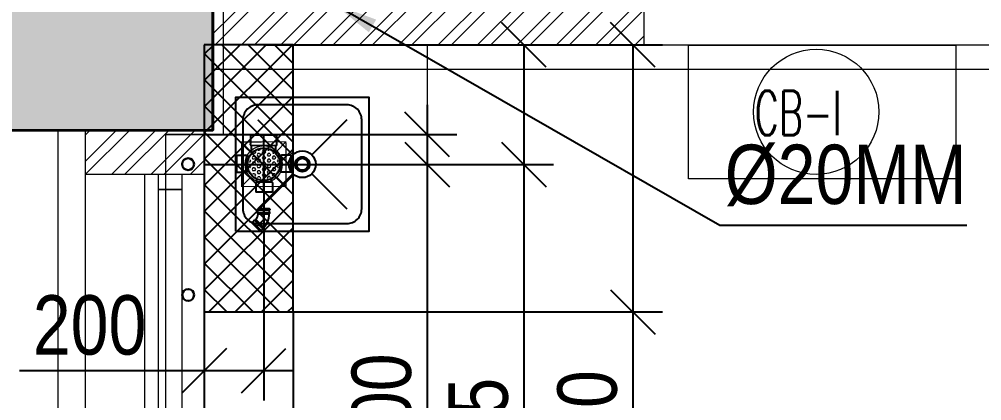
# Model space of a CAD drawing. Header units: inches. Extents: x 5899882 to 5988838, y -468923 to -96891.
# Drawn here: x 5958180 to 5961421, y -301732 to -300447 of the extents above; entities that cross this region are included whole.
import ezdxf

# ---------------------------------------------------------------- set-up
doc = ezdxf.new("R2010")
doc.units = ezdxf.units.IN
doc.header["$MEASUREMENT"] = 0
doc.linetypes.add('1', pattern=[0])
doc.layers.get('Defpoints').update_dxf_attribs({"color": 8})
for name, color, linetype in [('0- SLC ARCH LAYOUT', 7, 'Continuous'), ('0- SLC DIMENSION', 7, 'Continuous'), ('0-SLC RCC 2ND. FLOOR', 7, 'Continuous'), ('0-SLC-40 MM Waste water pipe', 3, 'Continuous'), ('0-SLC-DOMESTIC LINE', 5, 'DOMESTIC_LINE'), ('0-SLC-Multi nahani trap', 6, 'Continuous'), ('0-SLC-Raised portion', 1, 'Continuous'), ('0-SLC-Toilet fixture', 5, 'Continuous')]:
    doc.layers.add(name, color=color, linetype=linetype)
for name, color, linetype, lineweight in [('0-SLC-100 mm Multi nahani trap jali', 253, 'Continuous', 13), ('ARCL-HATCH-B', 8, 'Continuous', 5), ('ARLC-COL', 8, 'Continuous', 30), ('ARLC-DOOR-W', 8, 'Continuous', 5), ('ARLC-ELE0', 8, 'Continuous', 9), ('ARLC-FUR (NOMN)', 8, 'Continuous', 9), ('ARLC-FURN', 8, 'Continuous', 9), ('ARLC-HATCH-C', 8, 'Continuous', 5), ('ARLC-SINK', 8, 'Continuous', 9), ('ARLC-WALL', 8, 'Continuous', 15)]:
    doc.layers.add(name, color=color, linetype=linetype, lineweight=lineweight)
doc.styles.add('ARIAL', font='tahoma.ttf')
doc.styles.add('RS', font='simplex8.shx', dxfattribs={"width": 0.6, "height": 150})
doc.styles.get("Standard").update_dxf_attribs({"font": 'arial.ttf'})
doc.styles.add('swis cn bt', font='swissc.ttf')
doc.linetypes.add('DOMESTIC_LINE', pattern='A,0.5,-0.2,["DWS",ARIAL,S=0.1,R=0,X=-0.1,Y=-0.05],-0.25', length=0.95)
doc.dimstyles.new('SLC', dxfattribs={"dimtxt": 200, "dimasz": 150, "dimexe": 100, "dimexo": 0, "dimgap": 50, "dimtad": 1, "dimdec": 0, "dimrnd": 5, "dimzin": 1, "dimdsep": 46, "dimtxsty": 'swis cn bt', "dimblk": 'OBLIQUE', "dimcen": 60, "dimdle": 100, "dimclrd": 256, "dimclre": 256, "dimclrt": 256, "dimazin": 0, "dimtfac": 1, "dimtdec": 0, "dimtofl": 0, "dimtmove": 0, "dimatfit": 3, "dimfxl": 0.18, "dimtolj": 1, "dimtzin": 0, "dimarcsym": 0})
pattern_1 = [(45, (-5806111.699348602, 109613.299867685), (-66.29126073623883, 66.29126073623884), []), (45, (-5806067.505174852, 109613.299867685), (-66.29126073623883, 66.29126073623884), [])]

# ---------------------------------------------------------------- blocks, each defined once
blk = doc.blocks.new('SINK1')
at = {"color": 0}
for p, q in [((5972703.299730833, -133859.151868508), (5972821.479925681, -133977.3320633546)), ((5972885.119535987, -133977.3320633546), (5973003.299730835, -133859.151868508)), ((5972703.299730833, -134159.1518685084), (5972821.479925681, -134040.9716736618)), ((5972885.119535987, -134040.9716736618), (5973003.299730835, -134159.1518685084))]:
    blk.add_line(p, q, dxfattribs=at)
blk.add_lwpolyline([(5973078.299730834, -134234.1518685082), (5973078.299730834, -133784.1518685082), (5972628.299730835, -133784.1518685082), (5972628.299730835, -134234.1518685082)], close=True, dxfattribs=at)
blk.add_lwpolyline([(5973053.299730834, -134159.1518685082), (5973053.299730834, -133859.1518685082, 0.4142135623758229), (5973003.299730835, -133809.1518685082), (5972703.299730833, -133809.1518685082, 0.4142135623758229), (5972653.299730835, -133859.1518685082), (5972653.299730835, -134159.1518685082, 0.4142135623758227), (5972703.299730833, -134209.1518685082), (5973003.299730835, -134209.1518685082, 0.4142135623758229)], format="xyb", close=True, dxfattribs=at)
for radius in [45, 25]:
    blk.add_circle((5972853.299730834, -134009.1518685081), radius, dxfattribs=at)
blk = doc.blocks.new('A$C3DAD2E9A')
at = {"layer": 'ARCL-HATCH-B'}
h = blk.add_hatch(dxfattribs=at)
h.set_pattern_fill('ANSI32', color=256, scale=250)
h.set_pattern_definition(pattern_1)
h.paths.add_polyline_path([(15097.21052536089, -26286.0000000018), (13647.21052536089, -26286.0000000018), (13647.21052536089, -26486.0000000037), (15097.21052536089, -26486.0000000037)])
h = blk.add_hatch(dxfattribs=at)
h.set_pattern_fill('ANSI32', color=256, scale=250)
h.set_pattern_definition(pattern_1)
h.paths.add_polyline_path([(13617.21052536089, -26773.50000000183), (13217.21052536089, -26773.50000000183), (13217.21052536089, -26923.50000000183), (13617.21052536089, -26923.50000000183)])
at = {"layer": 'ARLC-HATCH-C', "ltscale": 0.1}
blk.add_hatch(color=256, dxfattribs=at).paths.add_polyline_path([(12897.21052536089, -26023.50000000183), (12897.21052536089, -26773.50000000183), (13647.21052536089, -26773.50000000183), (13647.21052536089, -26023.50000000183)])
at = {"layer": 'ARLC-COL'}
blk.add_lwpolyline([(13647.21052536089, -26023.50000000183), (12897.21052536089, -26023.50000000183), (12897.21052536089, -26773.50000000183), (13647.21052536089, -26773.50000000183)], close=True, dxfattribs=at)
at = {"layer": 'ARLC-DOOR-W'}
blk.add_line((15097.21052536089, -26486.00000000183), (17497.21052536089, -26486.00000000183), dxfattribs=at)
for points in [[(13462.21052536089, -26923.49999999997), (13462.21052536089, -26973.49999999997), (13542.21052536089, -26973.49999999997), (13542.21052536089, -26923.49999999997)], [(13542.21052536089, -26973.49999999997), (13462.21052536089, -26973.49999999997), (13462.21052536089, -27993.49999999997), (13542.21052536089, -27993.49999999997)]]:
    blk.add_lwpolyline(points, close=True, dxfattribs=at)
at = {"layer": 'ARLC-ELE0', "ltscale": 0.006}
for p, q in [((13217.21052536089, -28043.50000000183), (13217.21052536089, -26923.50000000183)), ((13617.21052536089, -26923.50000000183), (13617.21052536089, -28043.50000000556))]:
    blk.add_line(p, q, dxfattribs=at)
at = {"layer": 'ARLC-FUR (NOMN)'}
blk.add_circle((15677.40774200205, -26712.19856395182), 210.7700727161719, dxfattribs=at)
at = {"layer": 'ARLC-FURN'}
blk.add_line((14367.21052536182, -26486.00000000373), (14367.21052536182, -33198.0000000037), dxfattribs=at)
blk.add_lwpolyline([(15247.21052536089, -26487.88311688454), (16147.21052535996, -26487.88311688454), (16147.21052535996, -26937.88311688454), (15247.21052536089, -26937.88311688454)], close=True, dxfattribs=at)
at = {"layer": 'ARLC-WALL', "ltscale": 0.1}
for p, q in [((15097.21052536089, -26286.0000000018), (15097.21052536089, -26486.0000000037)), ((15097.21052536089, -26486.0000000037), (13647.21052536089, -26486.0000000037))]:
    blk.add_line(p, q, dxfattribs=at)
at = {"layer": 'ARLC-WALL', "ltscale": 0.005}
blk.add_line((13417.21052536089, -28043.50000000183), (13417.21052536089, -26923.50000000183), dxfattribs=at)
at = {"layer": 'ARLC-WALL'}
blk.add_lwpolyline([(13217.21052536089, -26773.50000000183), (13617.21052536089, -26773.50000000183), (13617.21052536089, -26923.50000000183), (13217.21052536089, -26923.50000000183)], close=True, dxfattribs=at)
at = {"layer": 'ARLC-SINK', "rotation": 270}
blk.add_blockref('SINK1', (147956.36239387, 5945964.532316731), dxfattribs=at)
at = {"layer": 'ARLC-FUR (NOMN)', "style": 'RS', "width": 0.6}
blk.add_text('CB-I', height=150, dxfattribs=at).set_placement((15470.22354991268, -26791.02735672053))
blk = doc.blocks.new('1248')
at = {"color": 0}
for p, q in [((-21.3961457957048, 74.33709508599712), (-74.33522079500837, 21.40265661221929)), ((-15.58175697969273, 68.61844848259352), (-68.61708484450355, 15.58776557364035)), ((-21.3961457957048, 74.33709508599712), (-19.46349067252595, 74.95116761303505)), ((-19.46349067252595, 74.95116761303505), (-14.99072858493309, 70.47801269276533)), ((-15.58175697969273, 68.61844848259352), (-14.99072858493309, 70.47801269276533)), ((-4.898458089097402, 57.9342113021994), (-15.58175697969273, 68.61844848259352)), ((-74.33522079500837, 21.40265661221929), (-75.04170177713968, 19.46141865232494)), ((-75.04170177713968, 19.46141865232494), (-70.55325388605706, 14.97257655137218)), ((-68.61708484450355, 15.58776557364035), (-70.55325388605706, 14.97257655137218)), ((-57.93378595379181, 4.903528393246233), (-68.61708484450355, 15.58776557364035)), ((-57.93378595379181, 4.903528393246233), (-58.54914471390657, 2.967413085396401)), ((-58.54914471390657, 2.967413085396401), (-56.46008187602274, 0.878166769980453)), ((-57.93378595379181, 4.903528393246233), (-4.898458089097402, 57.9342113021994)), ((-54.52391283423641, 1.493355792248619), (-56.46008187602274, 0.878166769980453)), ((-1.488584969774819, 54.52403870108536), (-54.52391283423641, 1.493355792248619)), ((-52.08302221598568, -0.9477492038859054), (-54.52391283423641, 1.493355792248619)), ((-52.08302221598568, -0.9477492038859054), (0.9523056485923008, 52.08293370483443)), ((-52.08302221598568, -0.9477492038859054), (0.9523056485923008, 52.08293370483443)), ((0.8416492305696008, 49.27756771061104), (-49.27764686057343, -0.8373388178879395)), ((-4.898458089097402, 57.9342113021994), (-2.962289048940873, 58.54940032598097)), ((-2.962289048940873, 58.54940032598097), (-0.8732262110570443, 56.46015401044859)), ((-1.488584969774819, 54.52403870108536), (-0.8732262110570443, 56.46015401044859)), ((0.9523056485923008, 52.08293370483443), (-1.488584969774819, 54.52403870108536)), ((0.8416492305696008, 49.27756771061104), (0.9523056485923008, 52.08293370483443)), ((34.24933312076611, -35.43964225519449), (34.25244122289587, 35.43664633517619)), ((34.25244122289587, 35.43664633517619), (36.1580692374846, 37.49841844127514)), ((36.1580692374846, 37.49841844127514), (36.15478030010127, -37.50158148654737)), ((36.1580692374846, 37.49841844127514), (36.15478030010127, -37.50158148654737)), ((36.1580692374846, 37.49841844127514), (39.61016123718582, 37.49826705839951)), ((39.60687229956965, -37.50173286930658), (39.61016123718582, 37.49826705839951)), ((39.61016123718582, 37.49826705839951), (40.54423521808348, 39.30234980932437)), ((43.49874577869194, 39.302220246871), (40.54423521808348, 39.30234980932437)), ((44.43266152730211, 37.49805557949004), (43.49874577869194, 39.302220246871)), ((44.43266152730211, 37.49805557949004), (44.42937258980236, -37.50194434798323)), ((44.43266152730211, 37.49805557949004), (59.54179028223734, 37.49739300657529)), ((59.53850134497043, -37.50260692124721), (59.54179028223734, 37.49739300657529)), ((59.54179028223734, 37.49739300657529), (60.47586426325143, 39.30147575761657)), ((66.82376651617233, 39.30119738634676), (60.47586426325143, 39.30147575761657)), ((66.82376651617233, 39.30119738634676), (67.75768226652872, 37.49703271919861)), ((67.75439332914539, -37.50296720850747), (67.75768226652872, 37.49703271919861)), ((-49.27764686057343, -0.8373388178879395), (-52.08302221598568, -0.9477492038859054)), ((34.24933312076611, -35.43964225519449), (36.15478030010127, -37.50158148654737)), ((36.15478030010127, -37.50158148654737), (39.60687229956965, -37.50173286930658)), ((39.60687229956965, -37.50173286930658), (40.54078805027528, -39.30589753657114)), ((43.49529861088377, -39.30602709925734), (40.54078805027528, -39.30589753657114)), ((44.42937258980236, -37.50194434798323), (43.49529861088377, -39.30602709925734)), ((44.42937258980236, -37.50194434798323), (59.53850134497043, -37.50260692124721)), ((59.53850134497043, -37.50260692124721), (60.47241709521038, -39.30677158816252)), ((66.8203193481313, -39.30704995943235), (60.47241709521038, -39.30677158816252)), ((67.75439332914539, -37.50296720850747), (66.8203193481313, -39.30704995943235))]:
    blk.add_line(p, q, dxfattribs=at)
at = {"color": 8}
blk.add_lwpolyline([(-47.86568329529837, 47.8698758491082), (0, 0), (67.75603779789526, -0.0029672445962206)], dxfattribs=at)
at = {"color": 0}
for major_axis, ratio, start_param, end_param in [((0.0007284844286851, 47.25085910002532), 0.9999998811360696, 2.3561660550722, 3.141564218468798), ((0.0048137524652744, 118.1271476661954), 0.9999998811396335, 2.356191388299226, 3.141589551693978)]:
    blk.add_ellipse((34.25451329140924, 82.68750539550092), major_axis=major_axis, ratio=ratio, start_param=start_param, end_param=end_param, dxfattribs=at)
blk = doc.blocks.new('FD COVER')
at = {"layer": '0-SLC-100 mm Multi nahani trap jali'}
h = blk.add_hatch(color=1, dxfattribs=at)
h.paths.add_polyline_path([(52.42478098189464, 6.050435e-10, 1.000000078138127), (-52.42478098084241, 6.050435e-10, 1.000000078138127)])
h.paths.add_polyline_path([(-49.71315437835783, 6.050435e-10, -1), (49.71315437941008, 6.050435e-10, -1)], flags=16)
h = blk.add_hatch(dxfattribs=at)
h.set_pattern_fill('HEX', color=1, scale=45.19377670807633, style=0)
h.set_pattern_definition([(0, (-4759.383808100866, 4380.385599033102), (0, 9.784739682974397), [5.649222088509541, -11.29844417701908]), (120, (-4759.383808100866, 4380.385599033102), (-8.473833134873521, -4.892369841487196), [5.649222088509535, -11.29844417701907]), (59.99999999999999, (-4753.734586012357, 4380.385599033102), (-8.473833134873521, 4.892369841487199), [5.649222088509541, -11.29844417701908])])
h.paths.add_polyline_path([(-49.71315437888396, 0, 1), (49.71315437888396, 0, 1)])
at = {"layer": '0-SLC-100 mm Multi nahani trap jali', "color": 1, "ltscale": 3}
for p, q in [((-75, 75), (-44.19417382415895, 44.19417382415949)), ((75, 75), (44.19417382415923, 44.19417382415923)), ((-44.19417382415922, -44.19417382415922), (-75, -75)), ((44.19417382415949, -44.19417382415895), (75, -75))]:
    blk.add_line(p, q, dxfattribs=at)
at = {"layer": '0-SLC-100 mm Multi nahani trap jali', "color": 1, "ltscale": 3, "const_width": 3.75}
blk.add_lwpolyline([(-75, -75), (75, -75), (75, 75), (-75, 75)], close=True, dxfattribs=at)
at = {"layer": '0-SLC-100 mm Multi nahani trap jali', "color": 1, "ltscale": 3}
blk.add_circle((0, 0), 62.5, dxfattribs=at)
blk = doc.blocks.new('A$C52224D05')
at = {"layer": '0-SLC-Multi nahani trap', "linetype": 'Continuous'}
h = blk.add_hatch(color=256, dxfattribs=at)
h.paths.add_polyline_path([(58.08742602542043, 9.313226e-10, 1.000000078138127), (-57.91257397457957, 9.313226e-10, 1.000000078138127)])
h.paths.add_polyline_path([(-54.91257397457957, 9.313226e-10, -1), (55.08742602542042, 9.313226e-10, -1)], flags=16)
for p, q in [((0, 103.7312996429391), (0, -103.7312996429391)), ((-25.91600441420451, 91.37098850309849), (-25.91600441420451, 77.78655081707984)), ((31.06073977099732, 91.37098850309849), (-25.91600441420451, 91.37098850309849)), ((-25.91600441420451, 77.78655081707984), (-25.91600441420451, 60.20819780742749)), ((31.06073977099732, 91.37098850309849), (31.06073977099732, 77.78655081707984)), ((31.06073977099732, 77.78655081707984), (31.06073977099732, 60.20819780742749)), ((28.73515838012099, 57.88261641003192), (-23.59042301634326, 57.88261641003192)), ((-22.42763231787831, 57.88261641003192), (-22.42763231787831, 50.1803960511461)), ((27.57236768119037, 57.88261641003192), (27.57236768119037, 47.64008797379211)), ((41.11180901946499, 41.00000000046565), (62.99270941969007, 41.00000000046565)), ((62.99270941969007, -41.49999999767167), (62.99270941969007, 41.50000000093132)), ((65.49270941643043, 44.00000000046566), (73.99270941829309, 44.00000000046566)), ((73.99270941829309, 44.00000000046566), (97.79270941950381, 44.00000000046566)), ((97.79270941950381, -44), (97.79270941950381, 44.00000000046566)), ((-96.31505834776907, 0), (95.2203417411074, 0)), ((-78.16838792851195, 26.74418604793027), (-93.74269066937269, 26.74418604793027)), ((-93.74269066937269, -30.23255813727156), (-93.74269066937269, 26.74418604793027)), ((-62.57989996718243, 26.74418604793027), (-78.16838792851195, 26.74418604793027)), ((-60.2543185763061, -27.9069767431356), (-60.2543185763061, 24.41860465379432)), ((-60.2543185763061, 23.2558139548637), (-50.5343807558529, 23.2558139548637)), ((-78.16838792851195, -30.23255813727156), (-93.74269066937269, -30.23255813727156)), ((-62.57989996718243, -30.23255813727156), (-77.72195845888926, -30.23255813727156)), ((-60.2543185763061, -26.74418604420498), (-50.5343807558529, -26.74418604420498)), ((-25.91600441420451, -77.78655081707984), (-25.91600441420451, -60.20819780742749)), ((28.73515838012099, -57.88261641003192), (-23.59042301634326, -57.88261641003192)), ((-22.42763231787831, -57.88261641003192), (-22.42763231787831, -50.18039605068043)), ((27.57236768119037, -57.88261641003192), (27.57236768119037, -47.64008797379211)), ((31.06073977099732, -77.78655081707984), (31.06073977099732, -60.20819780742749)), ((41.11180901946499, -41.00000000046565), (62.99270941969007, -41.00000000046565)), ((65.49270941643043, -44), (73.99270941829309, -44)), ((73.99270941829309, -44), (97.79270941950381, -44)), ((-25.91600441420451, -91.37098850309849), (-25.91600441420451, -77.78655081707984)), ((31.06073977099732, -91.37098850309849), (-25.91600441420451, -91.37098850309849)), ((31.06073977099732, -91.37098850309849), (31.06073977099732, -77.78655081707984))]:
    blk.add_line(p, q, dxfattribs=at)
blk.add_circle((0.0874260249547661, 0), 55, dxfattribs=at)
for centre, radius, start, end in [((-23.59042301634326, 60.20819780742749), 2.325581395348836, 180, 270), ((28.73515838012099, 60.20819780742749), 2.325581395348836, 270, 0), ((65.49270941643043, 41.50000000093132), 2.5, 90, 180), ((-62.57989996718243, 24.41860465379432), 2.325581395348836, 0, 90), ((-62.57989996718243, -27.9069767431356), 2.325581395348836, 270, 0), ((-23.59042301634326, -60.20819780742749), 2.325581395348836, 90, 180), ((28.73515838012099, -60.20819780742749), 2.325581395348836, 0, 90), ((65.49270941643043, -41.49999999767167), 2.5, 180, 270)]:
    blk.add_arc(centre, radius, start, end, dxfattribs=at)
blk = doc.blocks.new('A$C77C3199A')
at = {"layer": 'ARLC-HATCH-C', "ltscale": 0.1}
blk.add_hatch(color=0, dxfattribs=at).paths.add_polyline_path([(12894.99999904632, -26025), (12894.99999904632, -26775), (13644.99999904632, -26775), (13644.99999904632, -26025)])
at = {"layer": 'ARLC-COL', "color": 0}
blk.add_lwpolyline([(13644.99999904632, -26025), (12894.99999904632, -26025), (12894.99999904632, -26775), (13644.99999904632, -26775)], close=True, dxfattribs=at)
at = {"layer": 'ARLC-WALL', "color": 30}
for p, q in [((13644.99999904632, -26568.00000000187), (21644.99999904633, -26568.00000000187)), ((13124.99999904632, -32925), (13124.99999904632, -26775))]:
    blk.add_line(p, q, dxfattribs=at)
blk = doc.blocks.new('_OBLIQUE')
at = {"color": 0, "linetype": 'ByBlock'}
blk.add_line((-0.5, -0.5), (0.5, 0.5), dxfattribs=at)
blk = doc.blocks.new('*D271')
at = {"layer": '0- SLC DIMENSION', "lineweight": -2, "transparency": 16777216}
for p, q in [((5959102.49999849, -300532.5280729981), (5960345.999996981, -300532.5280729981)), ((5960245.999996981, -300532.5280729981), (5960245.999996981, -301532.9999999991)), ((5959102.50000151, -301432.9999999991), (5960345.999996981, -301432.9999999991)), ((5960245.999996981, -301432.9999999991), (5960245.999996981, -302057.8051948043))]:
    blk.add_line(p, q, dxfattribs=at)
at = {"layer": 'Defpoints', "color": 0, "transparency": 16777216}
for p in [(5959102.49999849, -300532.5280729981), (5960245.999996981, -300532.5280729981), (5959102.50000151, -301432.9999999991)]:
    blk.add_point(p, dxfattribs=at)
at = {"layer": '0- SLC DIMENSION', "lineweight": -2, "transparency": 16777216, "xscale": 150, "yscale": 150, "zscale": 150}
for p, rotation in [((5960245.999996981, -300532.5280729981), 90), ((5960245.999996981, -301432.9999999991), 270)]:
    blk.add_blockref('_OBLIQUE', p, dxfattribs=dict(at, rotation=rotation))
at = {"layer": '0- SLC DIMENSION', "transparency": 16777216, "insert": (5960093.337659318, -301820.4025974007), "char_height": 200, "attachment_point": 5, "rotation": 90, "style": 'swis cn bt'}
blk.add_mtext('\\A1;900', dxfattribs=at)
blk = doc.blocks.new('*D272')
at = {"layer": '0- SLC DIMENSION', "lineweight": -2, "transparency": 16777216}
for p, q in [((5959003.368791388, -300532.5280729987), (5959979, -300532.5280729987)), ((5959879, -300532.5280729987), (5959879, -301036.1948894766)), ((5959003.285949273, -300936.1948894766), (5959979, -300936.1948894766)), ((5959879, -300936.1948894766), (5959879, -302083.5324675334))]:
    blk.add_line(p, q, dxfattribs=at)
at = {"layer": 'Defpoints', "color": 0, "transparency": 16777216}
for p in [(5959003.368791388, -300532.5280729987), (5959879, -300532.5280729987), (5959003.285949273, -300936.1948894766)]:
    blk.add_point(p, dxfattribs=at)
at = {"layer": '0- SLC DIMENSION', "lineweight": -2, "transparency": 16777216, "xscale": 150, "yscale": 150, "zscale": 150}
for p, rotation in [((5959879, -300532.5280729987), 90), ((5959879, -300936.1948894766), 270)]:
    blk.add_blockref('_OBLIQUE', p, dxfattribs=dict(at, rotation=rotation))
at = {"layer": '0- SLC DIMENSION', "transparency": 16777216, "insert": (5959726.467532467, -301846), "char_height": 200, "attachment_point": 5, "rotation": 90, "style": 'swis cn bt'}
blk.add_mtext('\\A1;405', dxfattribs=at)
blk = doc.blocks.new('*D273')
at = {"layer": '0- SLC DIMENSION', "lineweight": -2, "transparency": 16777216}
for p, q in [((5958803.287224977, -300936.1948894766), (5958803.287224977, -301731)), ((5959003.285949273, -300936.1948894766), (5959003.285949273, -301731)), ((5958803.287224977, -301631), (5958180.81969251, -301631)), ((5959103.285949273, -301631), (5958803.287224977, -301631))]:
    blk.add_line(p, q, dxfattribs=at)
at = {"layer": 'Defpoints', "color": 0, "transparency": 16777216}
for p in [(5958803.287224977, -300936.1948894766), (5959003.285949273, -300936.1948894766), (5958803.287224977, -301631)]:
    blk.add_point(p, dxfattribs=at)
at = {"layer": '0- SLC DIMENSION', "lineweight": -2, "transparency": 16777216, "xscale": 150, "yscale": 150, "zscale": 150, "rotation": 180}
blk.add_blockref('_OBLIQUE', (5958803.287224977, -301631), dxfattribs=at)
at = {"layer": '0- SLC DIMENSION', "lineweight": -2, "transparency": 16777216, "xscale": 150, "yscale": 150, "zscale": 150}
blk.add_blockref('_OBLIQUE', (5959003.285949273, -301631), dxfattribs=at)
at = {"layer": '0- SLC DIMENSION', "transparency": 16777216, "insert": (5958417.053458744, -301478.2077922078), "char_height": 200, "attachment_point": 5, "style": 'swis cn bt'}
blk.add_mtext('\\A1;200', dxfattribs=at)
blk = doc.blocks.new('*D274')
at = {"layer": '0- SLC DIMENSION', "lineweight": -2, "transparency": 16777216}
for p, q in [((5958803.287224977, -301433.0000000009), (5958803.287224977, -302487)), ((5959102.50000151, -301432.9999999991), (5959102.50000151, -302487)), ((5958703.287224977, -302387), (5959102.50000151, -302387)), ((5959102.50000151, -302387), (5959727.045456056, -302387))]:
    blk.add_line(p, q, dxfattribs=at)
at = {"layer": 'Defpoints', "color": 0, "transparency": 16777216}
for p in [(5958803.287224977, -301433.0000000009), (5959102.50000151, -301432.9999999991), (5959102.50000151, -302387)]:
    blk.add_point(p, dxfattribs=at)
at = {"layer": '0- SLC DIMENSION', "lineweight": -2, "transparency": 16777216, "xscale": 150, "yscale": 150, "zscale": 150, "rotation": 180}
blk.add_blockref('_OBLIQUE', (5958803.287224977, -302387), dxfattribs=at)
at = {"layer": '0- SLC DIMENSION', "lineweight": -2, "transparency": 16777216, "xscale": 150, "yscale": 150, "zscale": 150}
blk.add_blockref('_OBLIQUE', (5959102.50000151, -302387), dxfattribs=at)
at = {"layer": '0- SLC DIMENSION', "transparency": 16777216, "insert": (5959489.772728782, -302234.4675324675), "char_height": 200, "attachment_point": 5, "style": 'swis cn bt'}
blk.add_mtext('\\A1;300', dxfattribs=at)
blk = doc.blocks.new('*D554')
at = {"layer": '0- SLC DIMENSION', "lineweight": -2, "transparency": 16777216}
for p, q in [((5959553.287224977, -300735.12267423), (5959553.287224977, -300936.1948894766)), ((5958808.294702764, -300835.12267423), (5959653.287224977, -300835.12267423)), ((5958803.287224977, -300936.1948894766), (5959653.287224977, -300936.1948894766)), ((5959553.287224977, -300936.1948894766), (5959553.287224977, -301996.5974025984))]:
    blk.add_line(p, q, dxfattribs=at)
at = {"layer": 'Defpoints', "color": 0, "transparency": 16777216}
for p in [(5958808.294702764, -300835.12267423), (5958803.287224977, -300936.1948894766), (5959553.287224977, -300936.1948894766)]:
    blk.add_point(p, dxfattribs=at)
at = {"layer": '0- SLC DIMENSION', "lineweight": -2, "transparency": 16777216, "xscale": 150, "yscale": 150, "zscale": 150}
for p, rotation in [((5959553.287224977, -300835.12267423), 90), ((5959553.287224977, -300936.1948894766), 270)]:
    blk.add_blockref('_OBLIQUE', p, dxfattribs=dict(at, rotation=rotation))
at = {"layer": '0- SLC DIMENSION', "transparency": 16777216, "insert": (5959400.624887315, -301764), "char_height": 200, "attachment_point": 5, "rotation": 90, "style": 'swis cn bt'}
blk.add_mtext('\\A1;100', dxfattribs=at)

msp = doc.modelspace()

# ---------------------------------------------------------------- block references
at = {"layer": '0- SLC ARCH LAYOUT'}
msp.add_blockref('A$C3DAD2E9A', (5945186.076699616, -274046.5280729962), dxfattribs=at)

# ---------------------------------------------------------------- next in the draw order: hatches: boundary and pattern name
at = {"layer": '0-SLC-Raised portion'}
h = msp.add_hatch(dxfattribs=at)
h.set_pattern_fill('ANSI37', color=256, scale=500, angle=360)
h.set_pattern_definition([(44.99999999999994, (5354626.106976276, 2473814.579438277), (-44.19417382415921, 44.19417382415923), []), (134.9999999999999, (5354626.106976276, 2473814.579438277), (-44.19417382415923, -44.19417382415921), [])])
h.paths.add_polyline_path([(5958803.287221958, -300532.5280729999), (5958803.287224977, -301433.0000000009), (5959102.50000151, -301432.9999999991), (5959102.49999849, -300532.5280729981)])

# ---------------------------------------------------------------- next in the draw order: linework, layer by layer
at = {"layer": '0-SLC-40 MM Waste water pipe', "lineweight": 30}
for centre in [(5958748.787224975, -300935.0265587373), (5959133.287224976, -300935.2954870975), (5958749.023843766, -301375.7253505607)]:
    msp.add_circle(centre, 19.9999999994761, dxfattribs=at)
at = {"layer": '0-SLC-DOMESTIC LINE', "color": 5, "linetype": '1', "const_width": 5}
for points in [[(5958867.5, -300835.1226742298), (5958867.499999998, -299923), (5957860.271985396, -299923), (5957860.728014605, -299886.5)], [(5958673.294702765, -300835.1226742305), (5958943.294702763, -300835.1226742296)], [(5958673.294702766, -306566.6226742305), (5958673.294702765, -300835.1226742305)]]:
    msp.add_lwpolyline(points, dxfattribs=at)
at = {"layer": '0-SLC-Raised portion'}
msp.add_lwpolyline([(5958803.287221958, -300532.5280729999), (5958803.287224977, -301433.0000000009), (5959102.50000151, -301432.9999999991), (5959102.49999849, -300532.5280729981)], close=True, dxfattribs=at)

# ---------------------------------------------------------------- next in the draw order: block references
at = {"layer": '0-SLC RCC 2ND. FLOOR'}
msp.add_blockref('A$C77C3199A', (5945186.076699616, -274046.5280729962), dxfattribs=at)
at = {"layer": '0-SLC-100 mm Multi nahani trap jali', "lineweight": -3, "rotation": 180.1120389828765}
msp.add_blockref('FD COVER', (5959003.287224977, -300935.0646773215), dxfattribs=at)
at = {"layer": '0-SLC-40 MM Waste water pipe', "lineweight": 30, "xscale": 0.53336504783528, "yscale": 0.53336504783528, "zscale": 0.53336504783528, "rotation": 89.99825599382017}
msp.add_blockref('1248', (5959003.153773221, -301121.6331472324), dxfattribs=at)
at = {"layer": '0-SLC-Multi nahani trap', "linetype": 'Continuous', "extrusion": (0, 0, -1), "xscale": -1, "zscale": -1, "rotation": 270.0801480193891}
msp.add_blockref('A$C52224D05', (-5959003.286714944, -300935.6475317088), dxfattribs=at)
at = {"layer": '0-SLC-Toilet fixture', "color": 140, "rotation": 270}
msp.add_blockref('SINK1', (6093142.439093485, 5671918.004243736), dxfattribs=at)

# ---------------------------------------------------------------- next in the draw order: texts
at = {"layer": '0-SLC-DOMESTIC LINE', "linetype": '1', "insert": (5961370.133827653, -300869.2618493488), "char_height": 200, "width": 687.5945739665035, "attachment_point": 3}
msp.add_mtext('{\\fSwis721 Cn BT|b0|i0|c0|p34;%%C20MM}', dxfattribs=at)

# ---------------------------------------------------------------- next in the draw order: dimensions: what is measured, and where the dimension line sits
at = {"layer": '0- SLC DIMENSION', "color": 1}
for base, p1, p2, angle, picture, middle, dimtype in [((5959879, -300532.5280729987), (5959003.285949273, -300936.1948894766), (5959003.368791388, -300532.5280729987), 90, '*D272', (5959879, -301846), 160), ((5960245.999996981, -300532.5280729981), (5959102.50000151, -301432.9999999991), (5959102.49999849, -300532.5280729981), 90.00000019211691, '*D271', (5960245.999996981, -301820.4025974007), 161), ((5959553.287224977, -300936.1948894766), (5958808.294702764, -300835.12267423), (5958803.287224977, -300936.1948894766), 90, '*D554', (5959553.287224977, -301764), 160)]:
    dim = msp.add_linear_dim(base=base, p1=p1, p2=p2, angle=angle, dimstyle='SLC', dxfattribs=at)
    dim.commit()
    dim.dimension.update_dxf_attribs({"geometry": picture, "text_midpoint": middle, "dimtype": dimtype})
for base, p1, p2, picture, middle in [((5958803.287224977, -301631), (5959003.285949273, -300936.1948894766), (5958803.287224977, -300936.1948894766), '*D273', (5958417.053458744, -301478.2077922078)), ((5959102.50000151, -302387), (5958803.287224977, -301433.0000000009), (5959102.50000151, -301432.9999999991), '*D274', (5959489.772728782, -302234.4675324675))]:
    dim = msp.add_linear_dim(base=base, p1=p1, p2=p2, dimstyle='SLC', dxfattribs=at)
    dim.commit()
    dim.dimension.update_dxf_attribs({"geometry": picture, "text_midpoint": middle})

# ---------------------------------------------------------------- next in the draw order: leaders
at = {"layer": '0-SLC-DOMESTIC LINE', "linetype": '1'}
msp.add_leader([(5959239.5, -300394.5000000005), (5960539, -301140.7618493488), (5961370.133827652, -301140.7618493488)], dimstyle='SLC', override={"dimgap": 50, "dimtad": 0, "dimfxlon": 1}, dxfattribs=at)

doc.saveas('drawing.dxf')
